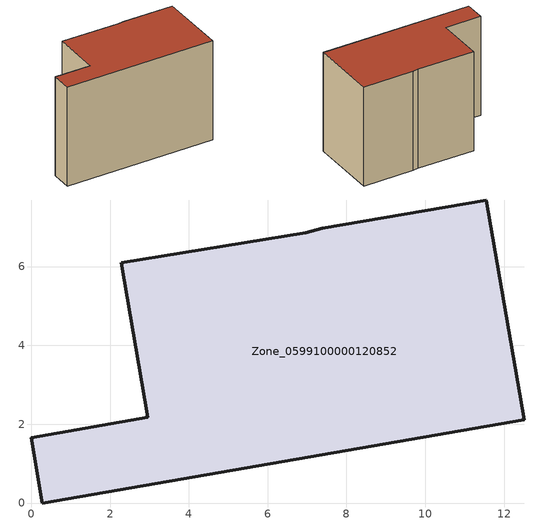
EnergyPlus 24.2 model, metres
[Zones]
Zone_0599100000120852
 floor ground (C_G): 2.28,6.1 6.97,6.86 7.38,6.98 11.55,7.69 12.51,2.11 0.28,0 0,1.66 2.95,2.17 z0
 wall outside (C_F): 12.51,2.11 11.55,7.69 7.38,6.98 6.97,6.86 2.28,6.1 2.95,2.17 0,1.66 0.28,0 12.51,2.11 z0:8.47
 roof outside (C_R): 6.97,6.86 2.28,6.1 2.95,2.17 0,1.66 0.28,0 12.51,2.11 11.55,7.69 7.38,6.98 z8.47
[BUILDING]
Pand.0599100000120852: North Axis=0; Terrain=City; Loads Convergence Tolerance Value=0.04; Temperature Convergence Tolerance Value=0.4; Solar Distribution=FullExterior; Maximum Number of Warmup Days=25; Minimum Number of Warmup Days=1
[Site:Location]
Rotterdam.The.Hague.AP_ZH_NLD Design_Conditions: Latitude=51.96; Longitude=4.45; Time Zone=1; Elevation=-4.5
[SITE:GROUNDTEMPERATURE:BUILDINGSURFACE]
18, 18, 18, 18, 18, 18, 18, 18, 18, 18, 18, 18
[MATERIAL] Thermal Absorptance=0.9; Solar Absorptance=0.7; Visible Absorptance=0.7
Name | Roughness | Thickness | Conductivity | Density | Specific Heat
G.TI.1975-1991 | MediumSmooth | 0.15 | 0.288461 | 540 | 1210
F.TI.1975-1991 | Rough | 0.3 | 0.230769 | 1920 | 840
R.TI.1975-1991 | MediumRough | 0.2 | 0.153846 | 1500 | 1000
[CONSTRUCTION]
C_G: G.TI.1975-1991
C_F: F.TI.1975-1991
C_R: R.TI.1975-1991
[ZONE]
Zone_0599100000120852: Type=1; Multiplier=1; Ceiling Height=Autocalculate; Volume=Autocalculate; Floor Area=autocalculate; Part of Total Floor Area=Yes
[ZONEINFILTRATION:DESIGNFLOWRATE]
Infil_Zone_0599100000120852: Zone or ZoneList or Space or SpaceList=Zone_0599100000120852; Schedule=AlwaysOn; Design Flow Rate Calculation Method=Flow/Area; Flow Rate per Floor Area=0.003; Constant Term Coefficient=1; Temperature Term Coefficient=0; Velocity Term Coefficient=0; Velocity Squared Term Coefficient=0
[HVACTEMPLATE:ZONE:IDEALLOADSAIRSYSTEM]
Zone_0599100000120852: Maximum Heating Supply Air Temperature=50; Minimum Cooling Supply Air Temperature=13; Maximum Heating Supply Air Humidity Ratio=0.0156; Minimum Cooling Supply Air Humidity Ratio=0.0077; Heating Limit=NoLimit; Cooling Limit=NoLimit; Dehumidification Control Type=ConstantSensibleHeatRatio; Cooling Sensible Heat Ratio=0.7; Dehumidification Setpoint=60; Humidification Control Type=None; Humidification Setpoint=30; Outdoor Air Method=None; Outdoor Air Flow Rate per Person=0.00944; Outdoor Air Flow Rate per Zone Floor Area=0; Outdoor Air Flow Rate per Zone=0; Demand Controlled Ventilation Type=None; Outdoor Air Economizer Type=NoEconomizer; Heat Recovery Type=None; Sensible Heat Recovery Effectiveness=0.7; Latent Heat Recovery Effectiveness=0.65
[ZONECONTROL:THERMOSTAT]
ThermostatControl_Zone_0599100000120852: Zone or ZoneList=Zone_0599100000120852; Control Type Schedule=DualSetpointControlType; Control 1=Thermostat_Zone_0599100000120852; Temperature Difference Between Cutout And Setpoint=0
[THERMOSTATSETPOINT:DUALSETPOINT]
Thermostat_Zone_0599100000120852: Heating Setpoint Temperature Schedule=HeatingSetpoint_Zone_0599100000120852; Cooling Setpoint Temperature Schedule=CoolingSetpoint_Zone_0599100000120852
[SCHEDULE:COMPACT]
HeatingSetpoint_Zone_0599100000120852: Through: 12/31, For: AllDays, Until: 24:00, 21
CoolingSetpoint_Zone_0599100000120852: Through: 12/31, For: AllDays, Until: 24:00, 24
DualSetpointControlType: Through: 12/31, For: AllDays, Until: 24:00, 4
AlwaysOn: Through: 12/31, For: AllDays, Until: 24:00, 1
